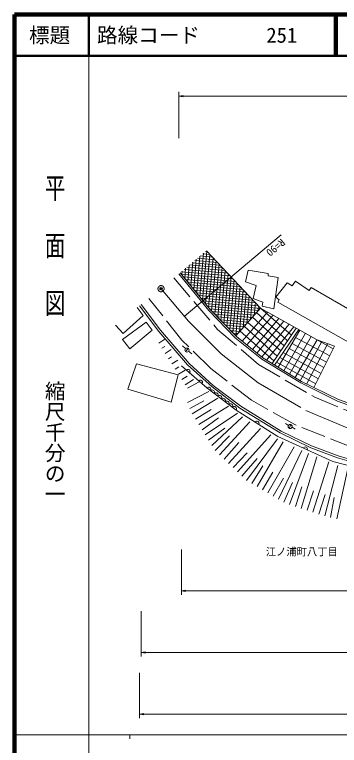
# Model space of a CAD drawing. Units: millimetres, scale not verified. Extents: x 40000 to 680000, y 20000 to 380000.
# Drawn here: x 40000 to 118876, y 202409 to 380000 of the extents above; entities that cross this region are included whole.
import ezdxf
from ezdxf.enums import TextEntityAlignment as Align

# ---------------------------------------------------------------- set-up
doc = ezdxf.new("R2010")
doc.units = ezdxf.units.MM
doc.header["$LTSCALE"] = 1000
doc.header["$PDMODE"] = 32
doc.header["$PDSIZE"] = 500
doc.linetypes.add('CHAIN', pattern=[18.5, 12, -1.5, 3.5, -1.5])
doc.linetypes.add('DASHED', pattern=[7.5, 6, -1.5])
for name, color, linetype, lineweight in [('M-BMK', 2, 'CHAIN', 13), ('M-STR-HTXT', 7, 'Continuous', 13), ('M-TTL', 2, 'Continuous', 140), ('M-TTL-BAND', 7, 'Continuous', 13), ('M-TTL-LINE', 7, 'Continuous', 50), ('M-WORK', 1, 'Continuous', 13)]:
    doc.layers.add(name, color=color, linetype=linetype, lineweight=lineweight)
for name, color, linetype in [('M-BMK-HTXT', 7, 'Continuous'), ('M-OTRS', 6, 'Continuous'), ('M-TTL-TXT', 7, 'Continuous')]:
    doc.layers.add(name, color=color, linetype=linetype)
doc.styles.add('@ＭＳ ゴシック', font='')
doc.styles.add('ＭＳ ゴシック', font='')
doc.styles.get('@ＭＳ ゴシック').set_extended_font_data('@MS Gothic')
doc.styles.get('ＭＳ ゴシック').set_extended_font_data('MS Gothic')

# ---------------------------------------------------------------- blocks, each defined once
blk = doc.blocks.new('open_arrow')
at = {"color": 0, "linetype": 'Continuous', "lineweight": -2}
blk.add_lwpolyline([(7.5, 1.25), (0, 0), (7.5, -1.25)], dxfattribs=at)

msp = doc.modelspace()

# ---------------------------------------------------------------- hatches: boundary and pattern name
at = {"layer": 'M-WORK'}
h = msp.add_hatch(dxfattribs=at)
h.set_pattern_fill('USER', color=256, style=0, pattern_type=2)
h.set_pattern_definition([(355, (93745, 301910), (52.293, 597.717), []), (85, (93745, 301910), (-796.956, 69.725), [])])
h.paths.add_polyline_path([(93745, 301910), (99752, 308636), (86618, 322623), (80220, 317278), (87465, 308361)])

# ---------------------------------------------------------------- linework, layer by layer
at = {"layer": 'M-BMK'}
for p, q in [((75559, 313395), (82192, 305484)), ((82192, 305484), (90161, 297568)), ((90161, 297568), (99132, 290549)), ((99132, 290549), (110689, 283794)), ((110689, 283794), (121297, 279309))]:
    msp.add_line(p, q, dxfattribs=at)
msp.add_circle((75559, 313395), 750, dxfattribs=at)
at = {"layer": 'M-OTRS'}
msp.add_point((75559, 313395), dxfattribs=at)
at = {"layer": 'M-STR-HTXT'}
for p, q in [((79910, 350000), (79910, 361204)), ((79910, 360204), (255653, 360204)), ((81206, 306661), (104754, 326443)), ((80531, 250000), (80531, 239000)), ((80531, 240000), (200271, 240000)), ((70758, 235000), (70758, 224000)), ((70758, 225000), (204437, 225000)), ((70368, 220000), (70368, 209000)), ((70368, 210000), (265746, 210000))]:
    msp.add_line(p, q, dxfattribs=at)
at = {"layer": 'M-TTL'}
for p, q in [((40000, 380000), (40000, 20000)), ((680000, 380000), (40000, 380000))]:
    msp.add_line(p, q, dxfattribs=at)
at = {"layer": 'M-TTL-BAND'}
for p, q in [((58000, 370000), (58000, 20000)), ((40000, 205000), (579000, 205000)), ((68000, 205000), (68000, 204000))]:
    msp.add_line(p, q, dxfattribs=at)
at = {"layer": 'M-TTL-LINE'}
for p, q in [((58000, 380000), (58000, 370000)), ((117750, 380000), (117750, 370000)), ((118250, 380000), (118250, 370000)), ((40000, 370000), (680000, 370000))]:
    msp.add_line(p, q, dxfattribs=at)
at = {"layer": 'M-WORK'}
for p, q in [((86618, 322623), (99752, 308636)), ((79910, 317025), (87166, 308095)), ((80220, 317278), (87465, 308361)), ((96109, 315038), (96750, 317868)), ((96750, 317868), (101613, 317070)), ((101613, 317070), (101550, 316508)), ((101550, 316508), (104005, 316132)), ((104005, 316132), (102973, 308533)), ((98642, 314146), (96109, 315038)), ((103466, 311307), (106187, 314810)), ((106187, 314810), (107396, 314090)), ((107396, 314090), (108251, 315206)), ((108251, 315206), (111576, 312985)), ((97970, 311004), (98642, 314146)), ((111576, 312985), (112031, 313713)), ((112031, 313713), (129375, 303615)), ((100284, 310128), (97970, 311004)), ((104289, 310713), (103466, 311307)), ((70357, 309256), (75016, 302974)), ((70758, 309553), (75406, 303287)), ((100127, 309127), (100284, 310128)), ((102973, 308533), (100127, 309127)), ((103904, 310089), (104289, 310713)), ((125716, 297775), (103904, 310089)), ((71196, 306917), (69797, 308784)), ((87166, 308095), (93604, 301481)), ((87465, 308361), (93874, 301777)), ((93745, 301910), (99752, 308636)), ((95258, 300657), (101440, 307695)), ((106313, 300757), (98793, 307563)), ((99752, 308636), (117392, 298809)), ((107233, 302114), (99752, 308636)), ((66341, 302531), (71196, 306917)), ((96426, 299713), (102791, 306943)), ((97784, 298615), (104173, 306172)), ((105463, 299504), (97787, 306450)), ((98865, 297740), (105394, 305492)), ((64523, 304564), (66341, 302531)), ((103762, 296996), (95796, 304206)), ((104618, 298258), (96634, 305144)), ((100009, 296816), (106674, 304780)), ((101172, 296050), (107790, 304158)), ((102547, 295205), (108391, 303823)), ((75016, 302974), (82014, 294892)), ((75406, 303287), (82372, 295242)), ((102982, 295846), (94796, 303088)), ((103132, 294846), (109032, 303466)), ((104030, 294294), (109265, 303336)), ((105394, 293457), (110663, 302557)), ((74985, 300184), (76447, 301113)), ((93604, 301481), (100042, 296274)), ((93874, 301777), (100274, 296601)), ((106758, 292619), (112061, 301778)), ((108122, 291781), (113459, 300999)), ((108230, 301547), (116531, 297078)), ((109350, 291027), (114526, 300405)), ((117715, 299462), (113459, 300999)), ((75790, 298918), (76517, 299380)), ((76595, 297652), (78049, 298577)), ((81506, 298823), (80799, 299530)), ((81526, 298107), (82184, 298859)), ((106664, 298844), (115119, 294226)), ((107371, 300064), (115749, 295499)), ((110921, 290223), (116048, 300064)), ((117715, 299462), (112708, 289356)), ((77400, 296386), (78123, 296846)), ((82271, 298183), (83040, 297539)), ((100274, 296601), (109675, 290827)), ((104400, 296698), (113773, 291508)), ((105192, 297855), (114415, 292804)), ((78205, 295121), (79651, 296040)), ((82014, 294892), (87939, 289509)), ((82372, 295242), (88259, 289894)), ((100042, 296274), (109480, 290478)), ((103617, 295554), (113174, 290298)), ((79010, 293855), (79901, 294421)), ((79814, 292589), (81418, 293609)), ((86723, 289276), (80531, 294647)), ((80619, 291323), (81888, 292130)), ((81424, 290058), (83453, 291348)), ((81961, 289214), (84790, 290731)), ((87939, 289509), (94684, 284391)), ((88259, 289894), (94967, 284805)), ((109480, 290478), (118457, 286068)), ((109675, 290827), (118658, 286471)), ((81968, 285704), (87209, 288406)), ((93782, 283905), (86723, 289276)), ((82536, 284315), (85978, 286161)), ((83161, 282956), (89318, 286750)), ((118457, 286068), (126292, 283237)), ((118658, 286471), (126434, 283691)), ((84735, 280402), (91907, 284821)), ((94684, 284391), (104506, 278362)), ((94967, 284805), (104747, 278800)), ((83948, 281679), (87734, 284012)), ((86309, 277848), (94120, 283172)), ((103950, 277484), (93782, 283905)), ((85522, 279125), (89554, 281970)), ((87882, 275294), (95323, 282275)), ((89797, 273016), (97144, 281067)), ((106482, 280129), (105787, 280608)), ((87096, 276571), (91095, 279485)), ((91966, 270943), (99694, 279455)), ((106665, 279489), (107163, 280355)), ((107395, 279721), (108153, 279288)), ((88713, 274052), (92167, 277667)), ((94135, 268871), (102229, 277853)), ((117248, 271415), (103950, 277484)), ((104506, 278362), (111915, 274728)), ((104747, 278800), (112112, 275188)), ((90882, 271980), (94472, 275987)), ((96304, 266798), (103820, 276918)), ((98893, 265283), (105260, 276216)), ((93051, 269907), (96505, 273522)), ((101483, 263769), (107887, 274934)), ((104073, 262255), (109728, 274036)), ((111915, 274728), (118403, 272322)), ((112112, 275188), (118562, 272796)), ((95220, 267835), (98909, 272097)), ((106756, 260948), (111368, 273313)), ((109608, 260017), (113363, 272518)), ((118403, 272322), (124722, 270436)), ((118562, 272796), (124848, 270920)), ((97598, 266040), (100291, 270383)), ((112460, 259086), (116296, 271351)), ((115312, 258154), (118534, 270460)), ((131180, 267721), (117248, 271415)), ((100188, 264526), (102711, 268843)), ((118229, 257485), (120926, 269692)), ((102778, 263012), (105301, 267329)), ((105369, 261499), (107530, 266300)), ((108182, 260483), (109734, 265236)), ((111034, 259551), (112586, 264304)), ((113886, 258620), (115438, 263373)), ((116753, 257750), (117637, 262671))]:
    msp.add_line(p, q, dxfattribs=at)
at = {"layer": 'M-WORK', "linetype": 'DASHED'}
for p, q in [((78687, 316005), (89311, 303515)), ((80614, 300900), (72623, 311046)), ((89311, 303515), (99232, 294966)), ((87632, 293986), (80614, 300900)), ((99232, 294966), (112953, 286997)), ((97501, 286282), (87632, 293986)), ((108055, 280371), (97501, 286282)), ((112953, 286997), (124721, 282142)), ((122304, 274724), (108055, 280371))]:
    msp.add_line(p, q, dxfattribs=at)
at = {"layer": 'M-WORK'}
for points in [[(66173, 301022), (71910, 305263), (73370, 303332), (68005, 298801)], [(69598, 295131), (67468, 288981), (78022, 285785), (79710, 292422)]]:
    msp.add_lwpolyline(points, close=True, dxfattribs=at)
for centre in [(81865, 298474), (106932, 279911)]:
    msp.add_circle(centre, 500, dxfattribs=at)
for centre, radius, start, end in [((82116, 293272), 500, 319.06084, 139.06084), ((85137, 290651), 500, 319.06084, 139.06084), ((87129, 288895), 557, 328.64475, 136.82769), ((88012, 288223), 557, 328.64475, 136.82769), ((88894, 287552), 557, 328.64475, 136.82769), ((89776, 286880), 557, 328.64475, 136.82769), ((90659, 286209), 557, 328.64475, 136.82769), ((91541, 285538), 557, 328.64475, 136.82769), ((92424, 284866), 557, 328.64475, 136.82769), ((93306, 284195), 557, 328.64475, 136.82769), ((98866, 280695), 500, 327.72809, 147.72809), ((110599, 274450), 500, 335.47045, 155.47045)]:
    msp.add_arc(centre, radius, start, end, dxfattribs=at)

# ---------------------------------------------------------------- block references
at = {"layer": 'M-STR-HTXT', "xscale": 133, "yscale": 133}
for p in [(79910, 360204), (80531, 240000), (70758, 225000), (70368, 210000)]:
    msp.add_blockref('open_arrow', p, dxfattribs=at)

# ---------------------------------------------------------------- texts
at = {"layer": 'M-BMK-HTXT', "style": 'ＭＳ ゴシック'}
msp.add_text('江ノ浦町八丁目', height=1833, dxfattribs=at).set_placement((101000, 248000), align=Align.BOTTOM_LEFT)
at = {"layer": 'M-STR-HTXT', "style": 'ＭＳ ゴシック'}
msp.add_text('R=90', height=1833, rotation=220.032, dxfattribs=at).set_placement((104371, 326121), align=Align.BOTTOM_LEFT)
at = {"layer": 'M-TTL-BAND', "style": '@ＭＳ ゴシック', "width": 1.4}
msp.add_text('平  面  図', height=3666, rotation=270, dxfattribs=at).set_placement((49777, 306475), align=Align.MIDDLE_RIGHT)
at = {"layer": 'M-TTL-BAND', "style": '@ＭＳ ゴシック'}
msp.add_text('縮尺千分の一', height=3666, rotation=270, dxfattribs=at).set_placement((49777, 261030), align=Align.MIDDLE_RIGHT)
at = {"layer": 'M-TTL-TXT', "style": 'ＭＳ ゴシック'}
msp.add_text('標題', height=3666, dxfattribs=at).set_placement((48500, 375000), align=Align.MIDDLE_CENTER)
for s, p in [('路線コード', (60000, 375000)), ('251', (101142, 375000))]:
    msp.add_text(s, height=3666, dxfattribs=at).set_placement(p, align=Align.MIDDLE_LEFT)

doc.saveas('drawing.dxf')
